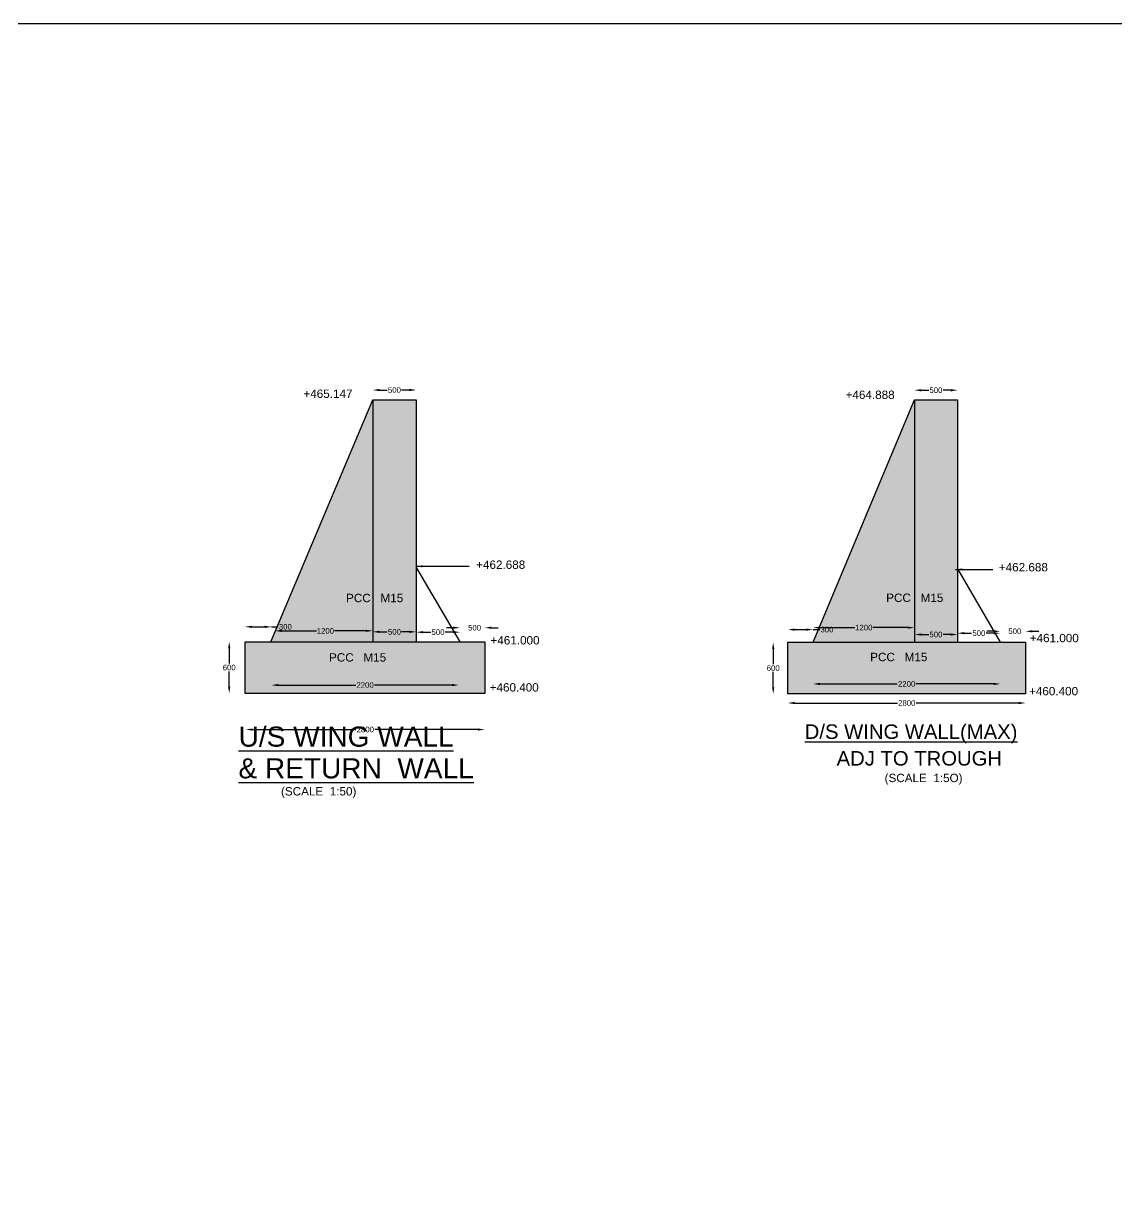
# Model space of a CAD drawing. Header units: inches. Extents: x -301 to 28, y 7 to 217.
# Drawn here: x -203 to -105.1, y 112.2 to 217.4 of the extents above; entities that cross this region are included whole.
import ezdxf

# ---------------------------------------------------------------- set-up
doc = ezdxf.new("R2010")
doc.units = ezdxf.units.IN
doc.header["$MEASUREMENT"] = 0
doc.layers.add('DIMENSIONS', color=7, linetype='Continuous')
doc.layers.add('TEXT', color=10, linetype='Continuous')
doc.styles.get("Standard").update_dxf_attribs({"font": 'arial.ttf', "height": 0.5})
doc.dimstyles.get("Standard").update_dxf_attribs({"dimtxt": 0.5, "dimasz": 0.6, "dimexe": 0.18, "dimexo": 0.0625, "dimgap": 0.09, "dimtad": 0, "dimtih": 1, "dimtoh": 1, "dimdec": 4, "dimzin": 0, "dimdsep": 46, "dimtxsty": 'Standard', "dimcen": 0.09, "dimse1": 1, "dimse2": 1, "dimadec": 0, "dimazin": 0, "dimtfac": 1, "dimtdec": 4, "dimtofl": 0, "dimtmove": 0, "dimatfit": 3, "dimfxl": 1, "dimtolj": 1, "dimtzin": 0, "dimarcsym": 0})
pattern_1 = [(50, (0, 0), (0.7172602, -0.0627521), [0.075, -0.825]), (355, (0, 0), (-0.1387513, 0.7521921), [0.06, -0.66]), (100.4514, (0.0598, -0.0052), (0.5785094, 0.6894395), [0.0637402, -0.7011421]), (46.1842, (0, 0.2), (1.067241, -0.165519), [0.1125, -1.2375]), (96.6356, (0.0889, 0.1862), (0.9346627, 0.974118), [0.0956103, -1.051713]), (351.1842, (0, 0.2), (0.934662, 0.9741186), [0.09, -0.99]), (21, (0.1, 0.15), (0.596907, -0.4026189), [0.075, -0.825]), (326, (0.1, 0.15), (0.2433153, 0.72515), [0.06, -0.66]), (71.4514, (0.14974, 0.11645), (0.8402226, 0.3225305), [0.0637402, -0.7011421]), (37.5, (0, 0), (0.01215986, 0.33289385), [0, -0.652, 0, -0.67, 0, -0.6625]), (7.5, (0, 0), (0.26306954, 0.3944117), [0, -0.382, 0, -0.637, 0, -0.2525]), (327.5, (-0.223, 0), (0.53382244, -0.02255487), [0, -0.25, 0, -0.78, 0, -1.035]), (317.5, (-0.323, 0), (0.5831862, 0.100105), [0, -0.325, 0, -0.518, 0, -0.735])]

# ---------------------------------------------------------------- blocks, each defined once
blk = doc.blocks.new('*D19')
at = {"layer": 'Defpoints', "color": 0, "transparency": 16777216}
for p in [(-180.81, 162.01), (-164.03, 162.01), (-164.03, 158.1)]:
    blk.add_point(p, dxfattribs=at)
at = {"layer": 'DIMENSIONS', "color": 0, "lineweight": -2, "transparency": 16777216}
for p, q in [((-180.21, 158.1), (-173.26, 158.1)), ((-164.63, 158.1), (-171.58, 158.1))]:
    blk.add_line(p, q, dxfattribs=at)
at = {"layer": 'DIMENSIONS', "color": 0, "transparency": 16777216}
for points in [[(-180.21, 158.2), (-180.21, 158), (-180.81, 158.1)], [(-164.63, 158.2), (-164.63, 158), (-164.03, 158.1)]]:
    blk.add_solid(points, dxfattribs=at)
at = {"layer": 'DIMENSIONS', "color": 0, "transparency": 16777216, "insert": (-172.42, 158.1), "char_height": 0.5, "attachment_point": 5}
blk.add_mtext('\\A1;2200', dxfattribs=at)
blk = doc.blocks.new('*D20')
at = {"layer": 'Defpoints', "color": 0, "transparency": 16777216}
for p in [(-183.11, 157.29), (-161.7, 157.29), (-161.7, 154.11)]:
    blk.add_point(p, dxfattribs=at)
at = {"layer": 'DIMENSIONS', "color": 0, "lineweight": -2, "transparency": 16777216}
for p, q in [((-182.51, 154.11), (-173.24, 154.11)), ((-162.3, 154.11), (-171.56, 154.11))]:
    blk.add_line(p, q, dxfattribs=at)
at = {"layer": 'DIMENSIONS', "color": 0, "transparency": 16777216}
for points in [[(-182.51, 154.21), (-182.51, 154.01), (-183.11, 154.11)], [(-162.3, 154.21), (-162.3, 154.01), (-161.7, 154.11)]]:
    blk.add_solid(points, dxfattribs=at)
at = {"layer": 'DIMENSIONS', "color": 0, "transparency": 16777216, "insert": (-172.4, 154.11), "char_height": 0.5, "attachment_point": 5}
blk.add_mtext('\\A1;2800', dxfattribs=at)
blk = doc.blocks.new('*D21')
at = {"layer": 'Defpoints', "color": 0, "transparency": 16777216}
for p in [(-183.18, 161.98), (-184.6, 157.36), (-183.18, 157.36)]:
    blk.add_point(p, dxfattribs=at)
at = {"layer": 'DIMENSIONS', "color": 0, "lineweight": -2, "transparency": 16777216}
for p, q in [((-184.6, 161.38), (-184.6, 160.02)), ((-184.6, 157.96), (-184.6, 159.33))]:
    blk.add_line(p, q, dxfattribs=at)
at = {"layer": 'DIMENSIONS', "color": 0, "transparency": 16777216}
for points in [[(-184.7, 161.38), (-184.5, 161.38), (-184.6, 161.98)], [(-184.7, 157.96), (-184.5, 157.96), (-184.6, 157.36)]]:
    blk.add_solid(points, dxfattribs=at)
at = {"layer": 'DIMENSIONS', "color": 0, "transparency": 16777216, "insert": (-184.6, 159.67), "char_height": 0.5, "attachment_point": 5}
blk.add_mtext('\\A1;600', dxfattribs=at)
blk = doc.blocks.new('*D22')
at = {"layer": 'Defpoints', "color": 0, "transparency": 16777216}
for p in [(-180.81, 163.32), (-183.18, 161.98), (-180.81, 161.95)]:
    blk.add_point(p, dxfattribs=at)
at = {"layer": 'DIMENSIONS', "color": 0, "lineweight": -2, "transparency": 16777216}
for p, q in [((-182.58, 163.32), (-181.41, 163.32)), ((-180.81, 163.32), (-180.21, 163.32))]:
    blk.add_line(p, q, dxfattribs=at)
at = {"layer": 'DIMENSIONS', "color": 0, "transparency": 16777216}
for points in [[(-182.58, 163.42), (-182.58, 163.22), (-183.18, 163.32)], [(-181.41, 163.42), (-181.41, 163.22), (-180.81, 163.32)]]:
    blk.add_solid(points, dxfattribs=at)
at = {"layer": 'DIMENSIONS', "color": 0, "transparency": 16777216, "insert": (-179.57, 163.32), "char_height": 0.5, "attachment_point": 5}
blk.add_mtext('\\A1;300', dxfattribs=at)
blk = doc.blocks.new('*D23')
at = {"layer": 'Defpoints', "color": 0, "transparency": 16777216}
for p in [(-180.5, 162.92), (-171.74, 162.96), (-171.74, 161.98)]:
    blk.add_point(p, dxfattribs=at)
at = {"layer": 'DIMENSIONS', "color": 0, "lineweight": -2, "transparency": 16777216}
for p, q in [((-179.9, 162.96), (-176.79, 162.96)), ((-172.34, 162.96), (-175.16, 162.96))]:
    blk.add_line(p, q, dxfattribs=at)
at = {"layer": 'DIMENSIONS', "color": 0, "transparency": 16777216}
for points in [[(-179.9, 163.06), (-179.9, 162.86), (-180.5, 162.96)], [(-172.34, 163.06), (-172.34, 162.86), (-171.74, 162.96)]]:
    blk.add_solid(points, dxfattribs=at)
at = {"layer": 'DIMENSIONS', "color": 0, "transparency": 16777216, "insert": (-175.98, 162.96), "char_height": 0.5, "attachment_point": 5}
blk.add_mtext('\\A1;1200', dxfattribs=at)
blk = doc.blocks.new('*D24')
at = {"layer": 'Defpoints', "color": 0, "transparency": 16777216}
for p in [(-167.84, 162.87), (-171.74, 162.05), (-167.84, 161.98)]:
    blk.add_point(p, dxfattribs=at)
at = {"layer": 'DIMENSIONS', "color": 0, "lineweight": -2, "transparency": 16777216}
for p, q in [((-171.14, 162.87), (-170.43, 162.87)), ((-168.44, 162.87), (-169.15, 162.87))]:
    blk.add_line(p, q, dxfattribs=at)
at = {"layer": 'DIMENSIONS', "color": 0, "transparency": 16777216}
for points in [[(-171.14, 162.97), (-171.14, 162.77), (-171.74, 162.87)], [(-168.44, 162.97), (-168.44, 162.77), (-167.84, 162.87)]]:
    blk.add_solid(points, dxfattribs=at)
at = {"layer": 'DIMENSIONS', "color": 0, "transparency": 16777216, "insert": (-169.79, 162.87), "char_height": 0.5, "attachment_point": 5}
blk.add_mtext('\\A1;500', dxfattribs=at)
blk = doc.blocks.new('*D25')
at = {"layer": 'Defpoints', "color": 0, "transparency": 16777216}
for p in [(-163.91, 162.84), (-167.84, 162.05), (-163.91, 161.98)]:
    blk.add_point(p, dxfattribs=at)
at = {"layer": 'DIMENSIONS', "color": 0, "lineweight": -2, "transparency": 16777216}
for p, q in [((-167.24, 162.84), (-166.52, 162.84)), ((-164.51, 162.84), (-165.24, 162.84))]:
    blk.add_line(p, q, dxfattribs=at)
at = {"layer": 'DIMENSIONS', "color": 0, "transparency": 16777216}
for points in [[(-167.24, 162.94), (-167.24, 162.74), (-167.84, 162.84)], [(-164.51, 162.94), (-164.51, 162.74), (-163.91, 162.84)]]:
    blk.add_solid(points, dxfattribs=at)
at = {"layer": 'DIMENSIONS', "color": 0, "transparency": 16777216, "insert": (-165.88, 162.84), "char_height": 0.5, "attachment_point": 5}
blk.add_mtext('\\A1;500', dxfattribs=at)
blk = doc.blocks.new('*D26')
at = {"layer": 'Defpoints', "color": 0, "transparency": 16777216}
for p in [(-161.69, 163.24), (-163.91, 161.98), (-161.69, 161.98)]:
    blk.add_point(p, dxfattribs=at)
at = {"layer": 'DIMENSIONS', "color": 0, "lineweight": -2, "transparency": 16777216}
for p, q in [((-164.51, 163.24), (-165.11, 163.24)), ((-161.09, 163.24), (-160.49, 163.24))]:
    blk.add_line(p, q, dxfattribs=at)
at = {"layer": 'DIMENSIONS', "color": 0, "transparency": 16777216}
for points in [[(-164.51, 163.34), (-164.51, 163.14), (-163.91, 163.24)], [(-161.09, 163.34), (-161.09, 163.14), (-161.69, 163.24)]]:
    blk.add_solid(points, dxfattribs=at)
at = {"layer": 'DIMENSIONS', "color": 0, "transparency": 16777216, "insert": (-162.6, 163.24), "char_height": 0.5, "attachment_point": 5}
blk.add_mtext('\\A1;500', dxfattribs=at)
blk = doc.blocks.new('*D27')
at = {"layer": 'Defpoints', "color": 0, "transparency": 16777216}
for p in [(-167.84, 184.55), (-171.74, 183.68), (-167.84, 183.68)]:
    blk.add_point(p, dxfattribs=at)
at = {"layer": 'DIMENSIONS', "color": 0, "lineweight": -2, "transparency": 16777216}
for p, q in [((-171.14, 184.55), (-170.43, 184.55)), ((-168.44, 184.55), (-169.15, 184.55))]:
    blk.add_line(p, q, dxfattribs=at)
at = {"layer": 'DIMENSIONS', "color": 0, "transparency": 16777216}
for points in [[(-171.14, 184.65), (-171.14, 184.45), (-171.74, 184.55)], [(-168.44, 184.65), (-168.44, 184.45), (-167.84, 184.55)]]:
    blk.add_solid(points, dxfattribs=at)
at = {"layer": 'DIMENSIONS', "color": 0, "transparency": 16777216, "insert": (-169.79, 184.55), "char_height": 0.5, "attachment_point": 5}
blk.add_mtext('\\A1;500', dxfattribs=at)
blk = doc.blocks.new('*D28')
at = {"layer": 'Defpoints', "color": 0, "transparency": 16777216}
for p in [(-119.31, 184.53), (-123.16, 183.66), (-119.31, 183.66)]:
    blk.add_point(p, dxfattribs=at)
at = {"layer": 'DIMENSIONS', "color": 0, "lineweight": -2, "transparency": 16777216}
for p, q in [((-122.56, 184.53), (-121.88, 184.53)), ((-119.91, 184.53), (-120.6, 184.53))]:
    blk.add_line(p, q, dxfattribs=at)
at = {"layer": 'DIMENSIONS', "color": 0, "transparency": 16777216}
for points in [[(-122.56, 184.63), (-122.56, 184.43), (-123.16, 184.53)], [(-119.91, 184.63), (-119.91, 184.43), (-119.31, 184.53)]]:
    blk.add_solid(points, dxfattribs=at)
at = {"layer": 'DIMENSIONS', "color": 0, "transparency": 16777216, "insert": (-121.24, 184.53), "char_height": 0.5, "attachment_point": 5}
blk.add_mtext('\\A1;500', dxfattribs=at)
blk = doc.blocks.new('*D29')
at = {"layer": 'Defpoints', "color": 0, "transparency": 16777216}
for p in [(-132.25, 163.07), (-134.51, 161.94), (-132.25, 161.94)]:
    blk.add_point(p, dxfattribs=at)
at = {"layer": 'DIMENSIONS', "color": 0, "lineweight": -2, "transparency": 16777216}
for p, q in [((-133.91, 163.07), (-132.85, 163.07)), ((-132.25, 163.07), (-131.65, 163.07))]:
    blk.add_line(p, q, dxfattribs=at)
at = {"layer": 'DIMENSIONS', "color": 0, "transparency": 16777216}
for points in [[(-133.91, 163.17), (-133.91, 162.97), (-134.51, 163.07)], [(-132.85, 163.17), (-132.85, 162.97), (-132.25, 163.07)]]:
    blk.add_solid(points, dxfattribs=at)
at = {"layer": 'DIMENSIONS', "color": 0, "transparency": 16777216, "insert": (-131.01, 163.07), "char_height": 0.5, "attachment_point": 5}
blk.add_mtext('\\A1;300', dxfattribs=at)
blk = doc.blocks.new('*D30')
at = {"layer": 'Defpoints', "color": 0, "transparency": 16777216}
for p in [(-123.16, 163.25), (-132.25, 162), (-123.16, 162)]:
    blk.add_point(p, dxfattribs=at)
at = {"layer": 'DIMENSIONS', "color": 0, "lineweight": -2, "transparency": 16777216}
for p, q in [((-131.65, 163.25), (-128.52, 163.25)), ((-123.76, 163.25), (-126.9, 163.25))]:
    blk.add_line(p, q, dxfattribs=at)
at = {"layer": 'DIMENSIONS', "color": 0, "transparency": 16777216}
for points in [[(-131.65, 163.35), (-131.65, 163.15), (-132.25, 163.25)], [(-123.76, 163.35), (-123.76, 163.15), (-123.16, 163.25)]]:
    blk.add_solid(points, dxfattribs=at)
at = {"layer": 'DIMENSIONS', "color": 0, "transparency": 16777216, "insert": (-127.71, 163.25), "char_height": 0.5, "attachment_point": 5}
blk.add_mtext('\\A1;1200', dxfattribs=at)
blk = doc.blocks.new('*D31')
at = {"layer": 'Defpoints', "color": 0, "transparency": 16777216}
for p in [(-119.31, 162.63), (-123.16, 162), (-119.31, 162)]:
    blk.add_point(p, dxfattribs=at)
at = {"layer": 'DIMENSIONS', "color": 0, "lineweight": -2, "transparency": 16777216}
for p, q in [((-122.56, 162.63), (-121.88, 162.63)), ((-119.91, 162.63), (-120.6, 162.63))]:
    blk.add_line(p, q, dxfattribs=at)
at = {"layer": 'DIMENSIONS', "color": 0, "transparency": 16777216}
for points in [[(-122.56, 162.73), (-122.56, 162.53), (-123.16, 162.63)], [(-119.91, 162.73), (-119.91, 162.53), (-119.31, 162.63)]]:
    blk.add_solid(points, dxfattribs=at)
at = {"layer": 'DIMENSIONS', "color": 0, "transparency": 16777216, "insert": (-121.24, 162.63), "char_height": 0.5, "attachment_point": 5}
blk.add_mtext('\\A1;500', dxfattribs=at)
blk = doc.blocks.new('*D32')
at = {"layer": 'Defpoints', "color": 0, "transparency": 16777216}
for p in [(-115.48, 162.75), (-119.31, 161.94), (-115.48, 161.94)]:
    blk.add_point(p, dxfattribs=at)
at = {"layer": 'DIMENSIONS', "color": 0, "lineweight": -2, "transparency": 16777216}
for p, q in [((-118.71, 162.75), (-118.04, 162.75)), ((-116.08, 162.75), (-116.75, 162.75))]:
    blk.add_line(p, q, dxfattribs=at)
at = {"layer": 'DIMENSIONS', "color": 0, "transparency": 16777216}
for points in [[(-118.71, 162.85), (-118.71, 162.65), (-119.31, 162.75)], [(-116.08, 162.85), (-116.08, 162.65), (-115.48, 162.75)]]:
    blk.add_solid(points, dxfattribs=at)
at = {"layer": 'DIMENSIONS', "color": 0, "transparency": 16777216, "insert": (-117.39, 162.75), "char_height": 0.5, "attachment_point": 5}
blk.add_mtext('\\A1;500', dxfattribs=at)
blk = doc.blocks.new('*D33')
at = {"layer": 'Defpoints', "color": 0, "transparency": 16777216}
for p in [(-113.21, 162.92), (-115.48, 161.94), (-113.21, 161.94)]:
    blk.add_point(p, dxfattribs=at)
at = {"layer": 'DIMENSIONS', "color": 0, "lineweight": -2, "transparency": 16777216}
for p, q in [((-116.08, 162.92), (-116.68, 162.92)), ((-112.61, 162.92), (-112.01, 162.92))]:
    blk.add_line(p, q, dxfattribs=at)
at = {"layer": 'DIMENSIONS', "color": 0, "transparency": 16777216}
for points in [[(-116.08, 163.02), (-116.08, 162.82), (-115.48, 162.92)], [(-112.61, 163.02), (-112.61, 162.82), (-113.21, 162.92)]]:
    blk.add_solid(points, dxfattribs=at)
at = {"layer": 'DIMENSIONS', "color": 0, "transparency": 16777216, "insert": (-114.17, 162.92), "char_height": 0.5, "attachment_point": 5}
blk.add_mtext('\\A1;500', dxfattribs=at)
blk = doc.blocks.new('*D34')
at = {"layer": 'Defpoints', "color": 0, "transparency": 16777216}
for p in [(-132.25, 161.94), (-115.48, 161.94), (-115.48, 158.2)]:
    blk.add_point(p, dxfattribs=at)
at = {"layer": 'DIMENSIONS', "color": 0, "lineweight": -2, "transparency": 16777216}
for p, q in [((-131.65, 158.2), (-124.71, 158.2)), ((-116.08, 158.2), (-123.03, 158.2))]:
    blk.add_line(p, q, dxfattribs=at)
at = {"layer": 'DIMENSIONS', "color": 0, "transparency": 16777216}
for points in [[(-131.65, 158.3), (-131.65, 158.1), (-132.25, 158.2)], [(-116.08, 158.3), (-116.08, 158.1), (-115.48, 158.2)]]:
    blk.add_solid(points, dxfattribs=at)
at = {"layer": 'DIMENSIONS', "color": 0, "transparency": 16777216, "insert": (-123.87, 158.2), "char_height": 0.5, "attachment_point": 5}
blk.add_mtext('\\A1;2200', dxfattribs=at)
blk = doc.blocks.new('*D35')
at = {"layer": 'Defpoints', "color": 0, "transparency": 16777216}
for p in [(-134.51, 157.3), (-113.21, 157.3), (-113.21, 156.49)]:
    blk.add_point(p, dxfattribs=at)
at = {"layer": 'DIMENSIONS', "color": 0, "lineweight": -2, "transparency": 16777216}
for p, q in [((-133.91, 156.49), (-124.7, 156.49)), ((-113.81, 156.49), (-123.02, 156.49))]:
    blk.add_line(p, q, dxfattribs=at)
at = {"layer": 'DIMENSIONS', "color": 0, "transparency": 16777216}
for points in [[(-133.91, 156.59), (-133.91, 156.39), (-134.51, 156.49)], [(-113.81, 156.59), (-113.81, 156.39), (-113.21, 156.49)]]:
    blk.add_solid(points, dxfattribs=at)
at = {"layer": 'DIMENSIONS', "color": 0, "transparency": 16777216, "insert": (-123.86, 156.49), "char_height": 0.5, "attachment_point": 5}
blk.add_mtext('\\A1;2800', dxfattribs=at)
blk = doc.blocks.new('*D36')
at = {"layer": 'Defpoints', "color": 0, "transparency": 16777216}
for p in [(-134.51, 161.94), (-135.83, 157.3), (-134.51, 157.3)]:
    blk.add_point(p, dxfattribs=at)
at = {"layer": 'DIMENSIONS', "color": 0, "lineweight": -2, "transparency": 16777216}
for p, q in [((-135.83, 161.34), (-135.83, 159.97)), ((-135.83, 157.9), (-135.83, 159.28))]:
    blk.add_line(p, q, dxfattribs=at)
at = {"layer": 'DIMENSIONS', "color": 0, "transparency": 16777216}
for points in [[(-135.93, 161.34), (-135.73, 161.34), (-135.83, 161.94)], [(-135.93, 157.9), (-135.73, 157.9), (-135.83, 157.3)]]:
    blk.add_solid(points, dxfattribs=at)
at = {"layer": 'DIMENSIONS', "color": 0, "transparency": 16777216, "insert": (-135.83, 159.62), "char_height": 0.5, "attachment_point": 5}
blk.add_mtext('\\A1;600', dxfattribs=at)

msp = doc.modelspace()

# ---------------------------------------------------------------- hatches: boundary and pattern name
at = {"layer": 'TEXT'}
h = msp.add_hatch(dxfattribs=at)
h.set_pattern_fill('AR-CONC', color=0, scale=0.1, style=0)
h.set_pattern_definition(pattern_1)
h.paths.add_polyline_path([(-171.73624, 183.68108), (-180.87465, 161.98468), (-171.73624, 161.98468)])
h.paths.add_polyline_path([(-167.8442, 183.68108), (-171.73624, 183.68108), (-171.73624, 161.98468), (-167.8442, 161.98468)])
h.paths.add_polyline_path([(-180.24349, 163.69641), (-178.89083, 163.69641), (-178.89083, 162.93549), (-180.24349, 162.93549)], flags=25)
h.paths.add_polyline_path([(-176.82284, 163.33918), (-175.12843, 163.33918), (-175.12843, 162.5786), (-176.82284, 162.5786)], flags=24)
h.paths.add_polyline_path([(-174.31836, 165.32492), (-168.80694, 165.32492), (-168.80694, 166.48829), (-174.31836, 166.48829)], flags=9)
h.paths.add_polyline_path([(-170.46672, 163.24541), (-169.11372, 163.24541), (-169.11372, 162.48484), (-170.46672, 162.48484)], flags=24)
h = msp.add_hatch(dxfattribs=at)
h.set_pattern_fill('AR-CONC', color=0, scale=0.1, style=0)
h.set_pattern_definition(pattern_1)
h.paths.add_polyline_path([(-113.2133, 161.93819), (-134.51258, 161.93819), (-134.51258, 157.30491), (-113.2133, 157.30491)])
h.paths.add_polyline_path([(-123.16351, 183.65859), (-132.25183, 161.93819), (-123.16351, 161.93819)])
h.paths.add_polyline_path([(-119.31128, 183.65859), (-123.16351, 183.65859), (-123.16351, 161.93819), (-119.31128, 161.93819), (-119.31128, 168.50992)])
h.paths.add_polyline_path([(-124.74007, 158.58204), (-122.99007, 158.58204), (-122.99007, 157.82146), (-124.74007, 157.82146)], flags=24)
h.paths.add_polyline_path([(-127.3289, 160.03368), (-121.81748, 160.03368), (-121.81748, 161.19705), (-127.3289, 161.19705)], flags=24)
h.paths.add_polyline_path([(-131.68683, 163.44738), (-130.33417, 163.44738), (-130.33417, 162.68647), (-131.68683, 162.68647)], flags=25)
h.paths.add_polyline_path([(-128.55487, 163.63379), (-126.86047, 163.63379), (-126.86047, 162.87322), (-128.55487, 162.87322)], flags=24)
h.paths.add_polyline_path([(-125.89481, 165.34513), (-120.38338, 165.34513), (-120.38338, 166.5085), (-125.89481, 166.5085)], flags=9)
h.paths.add_polyline_path([(-121.9139, 163.01514), (-120.5609, 163.01514), (-120.5609, 162.25456), (-121.9139, 162.25456)], flags=24)
h = msp.add_hatch(dxfattribs=at)
h.set_pattern_fill('AR-CONC', color=0, scale=0.1, style=0)
h.set_pattern_definition(pattern_1)
h.paths.add_polyline_path([(-161.69288, 161.98468), (-183.17828, 161.98468), (-183.17828, 157.35705), (-161.69288, 157.35705)])
h.paths.add_polyline_path([(-173.29201, 158.47918), (-171.54201, 158.47918), (-171.54201, 157.71861), (-173.29201, 157.71861)], flags=24)
h.paths.add_polyline_path([(-175.84546, 159.9979), (-170.33404, 159.9979), (-170.33404, 161.16127), (-175.84546, 161.16127)], flags=24)

# ---------------------------------------------------------------- linework, layer by layer
at = {"color": 0}
for points in [[(-180.87465, 161.98468), (-171.73624, 183.68108), (-167.8442, 183.68108), (-167.8442, 161.98468)], [(-171.73624, 183.68108), (-171.73624, 161.98468)], [(-132.25183, 161.93819), (-123.16351, 183.65859), (-119.31128, 183.65859), (-119.31128, 168.50992), (-115.47832, 161.93819)], [(-123.16351, 183.65859), (-123.16351, 161.93819)], [(-167.8442, 168.65319), (-163.91275, 161.98468)], [(-119.31128, 168.50992), (-119.31128, 161.93819)]]:
    msp.add_lwpolyline(points, dxfattribs=at)
for points in [[(-183.17828, 161.98468), (-161.69288, 161.98468), (-161.69288, 157.35705), (-183.17828, 157.35705)], [(-134.51258, 161.93819), (-113.2133, 161.93819), (-113.2133, 157.30491), (-134.51258, 157.30491)]]:
    msp.add_lwpolyline(points, close=True, dxfattribs=at)
at = {"layer": 'TEXT', "color": 0}
msp.add_lwpolyline([(26.89894, 7.71802), (-301.03692, 7.71802), (-301.03692, 217.41323), (26.89894, 217.41323)], close=True, dxfattribs=at)

# ---------------------------------------------------------------- texts
for s, height, p in [('+465.147', 0.75, (-177.94863, 183.84331)), ('+464.888', 0.75, (-129.34047, 183.75037)), ('+462.688', 0.75, (-162.46056, 168.51673)), ('+462.688', 0.75, (-115.60474, 168.29052)), ('PCC   M15', 0.75, (-125.70091, 165.55181)), ('PCC   M15', 0.75, (-174.12447, 165.53161)), ('+461.000', 0.75, (-161.17717, 161.74041)), ('+461.000', 0.75, (-112.83292, 161.94031)), ('PCC   M15', 0.75, (-175.65157, 160.20459)), ('PCC   M15', 0.75, (-127.13501, 160.24036)), ('+460.400', 0.75, (-161.25006, 157.51738)), ('+460.400', 0.75, (-112.89522, 157.18004)), ('%%UU/S WING WALL', 1.8, (-183.75645, 152.57655)), ('%%UD/S WING WALL(MAX)', 1.3, (-133.00498, 153.27177)), ('ADJ TO TROUGH', 1.3, (-130.14551, 150.88182)), ('%%U& RETURN  WALL', 1.8, (-183.76937, 149.73737)), ('(SCALE  1:5O)', 0.75, (-125.84339, 149.3976)), ('            (SCALE  1:50)', 0.75, (-183.44995, 148.20172))]:
    msp.add_text(s, height=height, dxfattribs=at).set_placement(p)

# ---------------------------------------------------------------- dimensions: what is measured, and where the dimension line sits
at = {"layer": 'DIMENSIONS', "color": 0}
for base, p1, p2, text, picture, middle in [((-167.8442, 184.54511), (-171.73624, 183.68108), (-167.8442, 183.68108), '500', '*D27', (-169.79022, 184.54511)), ((-119.31128, 184.52528), (-123.16351, 183.65859), (-119.31128, 183.65859), '500', '*D28', (-121.2374, 184.52528)), ((-180.80849, 163.31595), (-183.17828, 161.98468), (-180.80849, 161.94857), '300', '*D22', (-179.56716, 163.31595)), ((-167.8442, 162.86512), (-171.73624, 162.04718), (-167.8442, 161.98468), '500', '*D24', (-169.79022, 162.86512)), ((-163.91275, 162.84168), (-167.8442, 162.04718), (-163.91275, 161.98468), '500', '*D25', (-165.87847, 162.84168)), ((-132.25183, 163.06693), (-134.51258, 161.93819), (-132.25183, 161.93819), '300', '*D29', (-131.0105, 163.06693)), ((-123.16351, 163.2535), (-132.25183, 162.00069), (-123.16351, 162.00069), '1200', '*D30', (-127.70767, 163.2535)), ((-119.31128, 162.63485), (-123.16351, 162.00069), (-119.31128, 162.00069), '500', '*D31', (-121.2374, 162.63485)), ((-115.47832, 162.74765), (-119.31128, 161.93819), (-115.47832, 161.93819), '500', '*D32', (-117.3948, 162.74765)), ((-164.02553, 158.09889), (-180.80849, 162.01107), (-164.02553, 162.01107), '2200', '*D19', (-172.41701, 158.09889)), ((-115.47832, 158.20175), (-132.25183, 161.93819), (-115.47832, 161.93819), '2200', '*D34', (-123.86507, 158.20175)), ((-161.70247, 154.10601), (-183.10717, 157.28972), (-161.70247, 157.28972), '2800', '*D20', (-172.40482, 154.10601)), ((-113.2133, 156.48566), (-134.51258, 157.30491), (-113.2133, 157.30491), '2800', '*D35', (-123.86294, 156.48566))]:
    dim = msp.add_linear_dim(base=base, p1=p1, p2=p2, text=text, dimstyle='Standard', dxfattribs=at)
    dim.commit()
    dim.dimension.update_dxf_attribs({"geometry": picture, "text_midpoint": middle})
for base, p1, p2, text, picture, middle in [((-171.73624, 162.95889), (-180.50341, 162.91532), (-171.73624, 161.98468), '1200', '*D23', (-175.97563, 162.95889)), ((-161.69288, 163.23632), (-163.91275, 161.98468), (-161.69288, 161.98468), '500', '*D26', (-162.60397, 163.23632)), ((-113.2133, 162.92401), (-115.47832, 161.93819), (-113.2133, 161.93819), '500', '*D33', (-114.17107, 162.92401))]:
    dim = msp.add_linear_dim(base=base, p1=p1, p2=p2, text=text, dimstyle='Standard', dxfattribs=at)
    dim.commit()
    dim.dimension.update_dxf_attribs({"geometry": picture, "text_midpoint": middle, "dimtype": 160})
for base, p1, p2, picture, middle in [((-184.59816, 157.35705), (-183.17828, 161.98468), (-183.17828, 157.35705), '*D21', (-184.59816, 159.67087)), ((-135.82553, 157.30491), (-134.51258, 161.93819), (-134.51258, 157.30491), '*D36', (-135.82553, 159.62155))]:
    dim = msp.add_linear_dim(base=base, p1=p1, p2=p2, angle=90, text='600', dimstyle='Standard', dxfattribs=at)
    dim.commit()
    dim.dimension.update_dxf_attribs({"geometry": picture, "text_midpoint": middle})

# ---------------------------------------------------------------- leaders
at = {"layer": 'TEXT', "color": 0}
for points in [[(-167.8442, 168.7473), (-163.08551, 168.7473)], [(-119.47991, 168.45827), (-116.13611, 168.45827)]]:
    msp.add_leader(points, dimstyle='Standard', override={"dimgap": 0.09, "dimtad": 0}, dxfattribs=at)

doc.saveas('drawing.dxf')
